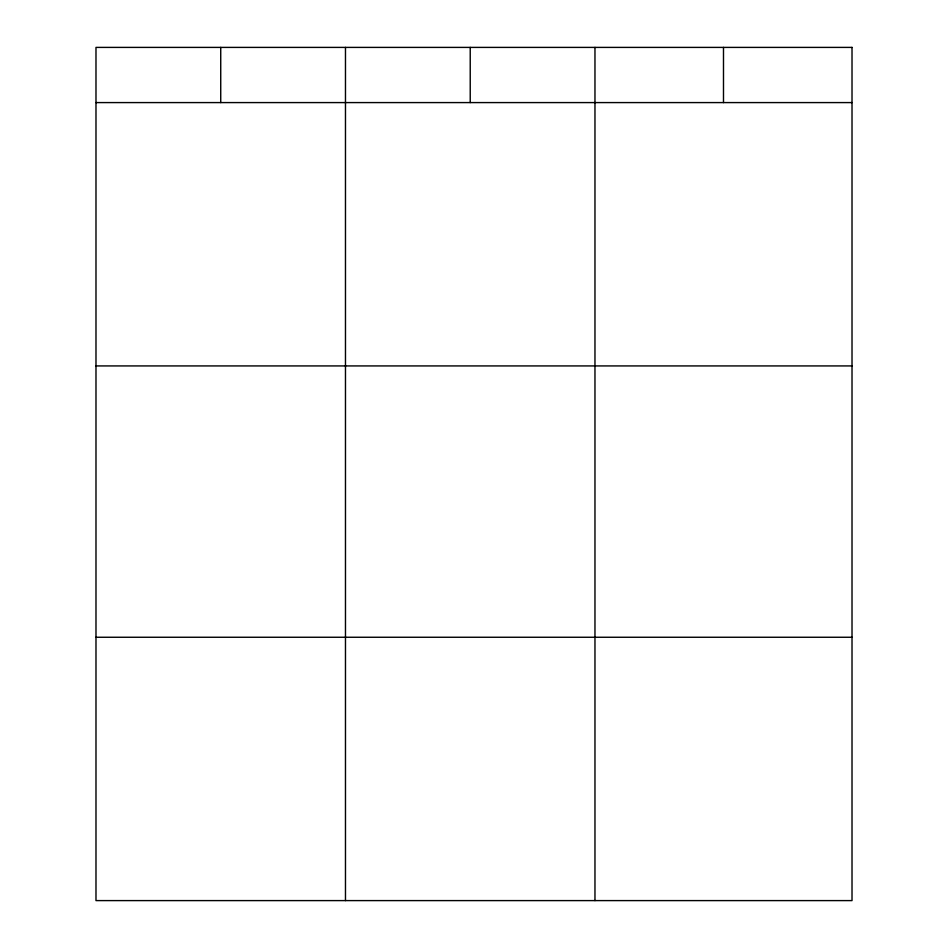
<?xml version="1.0" encoding="UTF-8"?>
<svg xmlns="http://www.w3.org/2000/svg" width="948" height="948" viewBox="0 0 948 948"><rect width="100%" height="100%" fill="white"/><g stroke="black" fill="none" stroke-linecap="round" stroke-linejoin="round"><path stroke-width="1.42" d="M95.985 102.585L852.015 102.585M95.985 365.928L852.015 365.928M95.985 637.257L852.015 637.257M723.49 47.4L723.49 102.585M594.965 47.4L594.965 900.6M470.22 47.4L470.22 102.585M345.475 47.4L345.475 900.6M220.73 47.4L220.73 102.585M852.015 47.4L95.985 47.4L95.985 900.6L852.015 900.6L852.015 47.4"/></g></svg>
